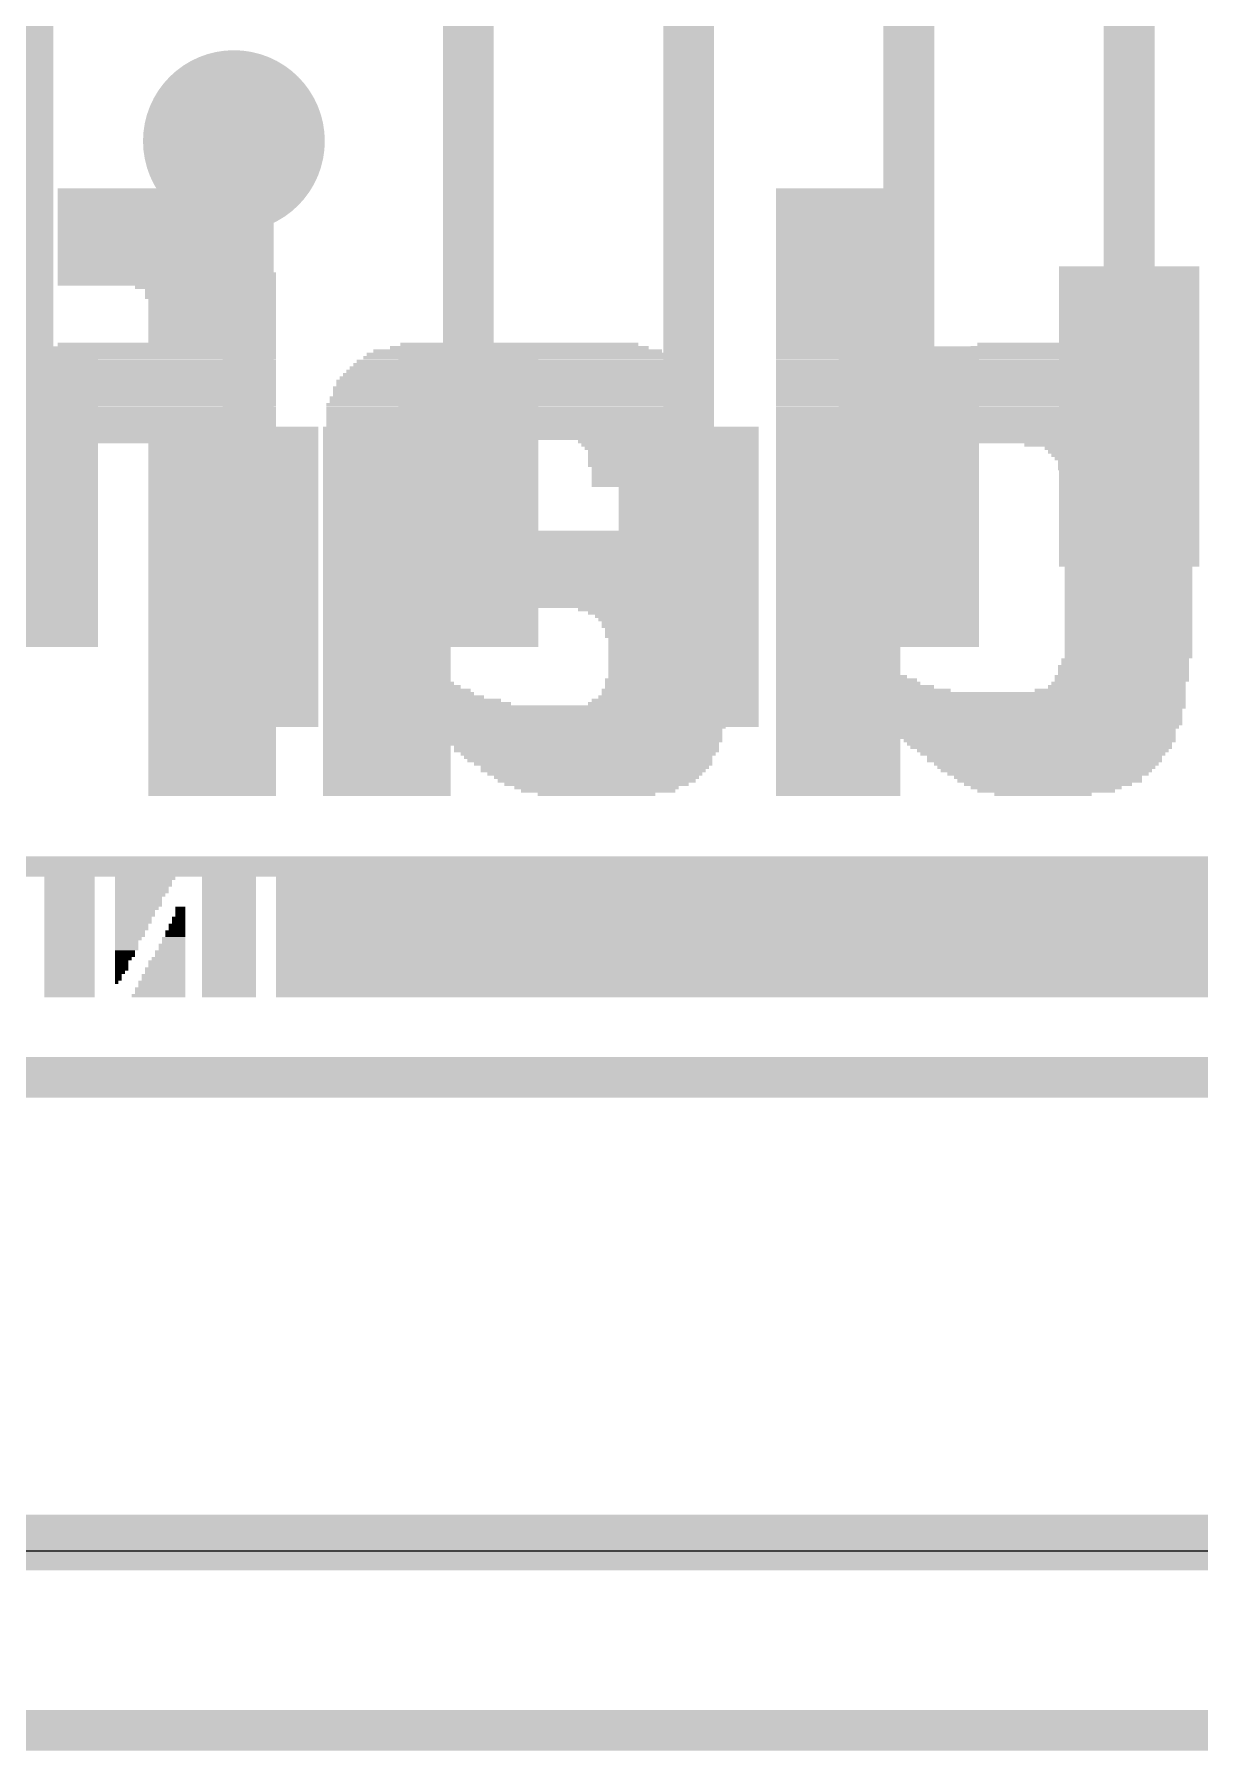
# Model space of a CAD drawing. Extents: x -0.1 to 24.1, y -0.3 to 31.9.
# Drawn here: x 7.51 to 13.33, y 14.06 to 22.63 of the extents above; entities that cross this region are included whole.
import ezdxf

# ---------------------------------------------------------------- set-up
doc = ezdxf.new("R2010")
doc.units = 0
for name, color, linetype in [('1', 12, 'CONTINUOUS'), ('16', 132, 'CONTINUOUS'), ('18', 110, 'CONTINUOUS'), ('20', 53, 'CONTINUOUS'), ('21', 253, 'CONTINUOUS'), ('22', 253, 'CONTINUOUS'), ('51', 253, 'CONTINUOUS')]:
    doc.layers.add(name, color=color, linetype=linetype)

# ---------------------------------------------------------------- blocks, each defined once
blk = doc.blocks.new('RECT')
blk.add_solid([(-0.5, -0.5), (0.5, -0.5), (-0.5, 0.5), (0.5, 0.5)])
blk = doc.blocks.new('ROUNDV')
at = {"const_width": 0.5}
blk.add_lwpolyline([(0, -0.25, 1), (0, 0.25, 1), (0, -0.25)], format="xyb", dxfattribs=at)

msp = doc.modelspace()

# ---------------------------------------------------------------- linework, layer by layer
at = {"layer": '1', "const_width": 0.254}
for points in [[(10.78, 19.9226), (10.78, 24.623)], [(9.68, 20.3226), (9.68, 24.483)], [(7.48, 20.3226), (7.48, 24.143)], [(11.88, 20.3226), (11.88, 23.691)], [(12.98, 20.7226), (12.98, 23.521)], [(8.58, 22.027), (8.509, 22.098)], [(8.58, 19.9226), (8.58, 22.027)]]:
    msp.add_lwpolyline(points, dxfattribs=at)
at = {"layer": '1', "const_width": 0.127}
for points in [[(8.5539, 22.1429, 1), (8.4641, 22.0531)], [(8.6435, 22.027, 1), (8.5165, 22.027)], [(8.5351, 21.9821, 1), (8.6249, 22.0719)], [(12.9165, 20.7226, 1), (13.0435, 20.7226)], [(7.4165, 20.3226, 1), (7.5435, 20.3226)], [(9.6165, 20.3226, 1), (9.7435, 20.3226)], [(11.8165, 20.3226, 1), (11.9435, 20.3226)], [(8.5165, 19.9226, 1), (8.6435, 19.9226)], [(10.7165, 19.9226, 1), (10.8435, 19.9226)]]:
    msp.add_lwpolyline(points, format="xyb", dxfattribs=at)
at = {"layer": '16', "const_width": 0.254}
for points in [[(8.509, 22.098), (8.509, 22.352)], [(0.254, 15.113), (23.749, 15.113)]]:
    msp.add_lwpolyline(points, dxfattribs=at)
at = {"layer": '16', "const_width": 0.127}
for points in [[(8.5725, 22.352, 1), (8.4455, 22.352)], [(8.4455, 22.098, 1), (8.5725, 22.098)]]:
    msp.add_lwpolyline(points, format="xyb", dxfattribs=at)
at = {"layer": '20'}
msp.add_line((0.254, 15.0586), (23.746, 15.0586), dxfattribs=at)
at = {"layer": '21', "const_width": 0.2032}
msp.add_lwpolyline([(6.78, 17.4226), (16.48, 17.4226)], dxfattribs=at)
at = {"layer": '51', "const_width": 0.2032}
for points in [[(6.68, 15.0626), (15.88, 15.0626)], [(6.68, 14.1626), (15.88, 14.1626)]]:
    msp.add_lwpolyline(points, dxfattribs=at)

# ---------------------------------------------------------------- block references
at = {"layer": '1', "xscale": 0.7, "yscale": 1.5}
for p in [(12.98, 20.7226), (7.48, 20.3226), (9.68, 20.3226), (11.88, 20.3226), (8.58, 19.9226), (10.78, 19.9226)]:
    msp.add_blockref('RECT', p, dxfattribs=at)
at = {"layer": '18', "xscale": 0.908, "yscale": 0.908}
msp.add_blockref('ROUNDV', (8.509, 22.098), dxfattribs=at)
msp.add_blockref('ROUNDV', (8.509, 22.098), dxfattribs=at)
at = {"layer": '22', "rotation": 180}
for p, xscale, yscale in [((7.9479, 21.8542), 0.637, 0.0167), ((11.5271, 21.8542), 0.6203, 0.0167), ((8.0485, 21.8039), 0.8382, 0.0168), ((8.015, 21.8374), 0.7711, 0.0168), ((8.0234, 21.8207), 0.7879, 0.0167), ((8.0737, 21.7871), 0.8885, 0.0168), ((8.0737, 21.7704), 0.8885, 0.0167), ((11.5271, 21.8374), 0.6203, 0.0168), ((11.5271, 21.8207), 0.6203, 0.0167), ((11.5271, 21.8039), 0.6203, 0.0168), ((11.5271, 21.7871), 0.6203, 0.0168), ((11.5271, 21.7704), 0.6203, 0.0167), ((8.0904, 21.7536), 0.922, 0.0168), ((8.0988, 21.7368), 0.9388, 0.0168), ((8.1072, 21.7201), 0.9555, 0.0167), ((8.1156, 21.7033), 0.9723, 0.0168), ((8.124, 21.6865), 0.9891, 0.0168), ((11.5271, 21.7536), 0.6203, 0.0168), ((11.5271, 21.7368), 0.6203, 0.0168), ((11.5271, 21.7201), 0.6203, 0.0167), ((11.5271, 21.7033), 0.6203, 0.0168), ((11.5271, 21.6865), 0.6203, 0.0168), ((8.1323, 21.6698), 1.0058, 0.0167), ((8.1407, 21.653), 1.0226, 0.0168), ((8.1407, 21.6362), 1.0226, 0.0168), ((8.1491, 21.6195), 1.0394, 0.0167), ((8.1491, 21.6027), 1.0394, 0.0168), ((11.5271, 21.6698), 0.6203, 0.0167), ((11.5271, 21.653), 0.6203, 0.0168), ((11.5271, 21.6362), 0.6203, 0.0168), ((11.5271, 21.6195), 0.6203, 0.0167), ((11.5271, 21.6027), 0.6203, 0.0168), ((8.1491, 21.586), 1.0394, 0.0167), ((8.1575, 21.5692), 1.0561, 0.0168), ((8.1575, 21.5524), 1.0561, 0.0168), ((8.1659, 21.5357), 1.0729, 0.0167), ((8.1659, 21.5189), 1.0729, 0.0168), ((11.5271, 21.586), 0.6203, 0.0167), ((11.5271, 21.5692), 0.6203, 0.0168), ((11.5271, 21.5524), 0.6203, 0.0168), ((11.5271, 21.5357), 0.6203, 0.0167), ((11.5271, 21.5189), 0.6203, 0.0168), ((8.1659, 21.5021), 1.0729, 0.0168), ((8.1659, 21.4854), 1.0729, 0.0167), ((8.1659, 21.4686), 1.0729, 0.0168), ((8.1659, 21.4518), 1.0729, 0.0168), ((8.1743, 21.4351), 1.0897, 0.0167), ((8.1743, 21.4183), 1.0897, 0.0168), ((11.5271, 21.5021), 0.6203, 0.0168), ((11.5271, 21.4854), 0.6203, 0.0167), ((11.5271, 21.4686), 0.6203, 0.0168), ((11.5271, 21.4518), 0.6203, 0.0168), ((11.5271, 21.4351), 0.6203, 0.0167), ((11.5271, 21.4183), 0.6203, 0.0168), ((8.1743, 21.4016), 1.0897, 0.0167), ((8.1743, 21.3848), 1.0897, 0.0168), ((8.3671, 21.368), 0.7041, 0.0168), ((8.3922, 21.3513), 0.6538, 0.0167), ((8.3922, 21.3345), 0.6538, 0.0168), ((11.5271, 21.4016), 0.6203, 0.0167), ((11.5271, 21.3848), 0.6203, 0.0168), ((11.5271, 21.368), 0.6203, 0.0168), ((11.5271, 21.3513), 0.6203, 0.0167), ((11.5271, 21.3345), 0.6203, 0.0168), ((8.3922, 21.3177), 0.6538, 0.0168), ((8.4006, 21.301), 0.6371, 0.0167), ((8.4006, 21.2842), 0.6371, 0.0168), ((8.4006, 21.2674), 0.6371, 0.0168), ((8.4006, 21.2507), 0.6371, 0.0167), ((11.5271, 21.3177), 0.6203, 0.0168), ((11.5271, 21.301), 0.6203, 0.0167), ((11.5271, 21.2842), 0.6203, 0.0168), ((11.5271, 21.2674), 0.6203, 0.0168), ((11.5271, 21.2507), 0.6203, 0.0167), ((8.4006, 21.2339), 0.6371, 0.0168), ((8.4006, 21.2171), 0.6371, 0.0168), ((8.4006, 21.2004), 0.6371, 0.0167), ((8.4006, 21.1836), 0.6371, 0.0168), ((8.4006, 21.1669), 0.6371, 0.0167), ((11.5271, 21.2339), 0.6203, 0.0168), ((11.5271, 21.2171), 0.6203, 0.0168), ((11.5271, 21.2004), 0.6203, 0.0167), ((11.5271, 21.1836), 0.6203, 0.0168), ((11.5271, 21.1669), 0.6203, 0.0167), ((8.1743, 21.083), 1.0897, 0.0168), ((8.4006, 21.1501), 0.6371, 0.0168), ((8.4006, 21.1333), 0.6371, 0.0168), ((8.4006, 21.1166), 0.6371, 0.0167), ((8.4006, 21.0998), 0.6371, 0.0168), ((9.9345, 21.083), 1.1903, 0.0168), ((11.5271, 21.1501), 0.6203, 0.0168), ((11.5271, 21.1333), 0.6203, 0.0168), ((11.5271, 21.1166), 0.6203, 0.0167), ((11.5271, 21.0998), 0.6203, 0.0168), ((11.5271, 21.083), 0.6203, 0.0168), ((12.5412, 21.083), 0.6371, 0.0168), ((8.1743, 21.0663), 1.0897, 0.0167), ((8.1743, 21.0495), 1.0897, 0.0168), ((8.1743, 21.0327), 1.0897, 0.0168), ((8.1743, 21.016), 1.0897, 0.0167), ((8.1743, 20.9992), 1.0897, 0.0168), ((9.9261, 20.9992), 1.6093, 0.0168), ((9.9261, 21.016), 1.5423, 0.0167), ((9.9261, 21.0327), 1.5087, 0.0168), ((9.9261, 21.0495), 1.4417, 0.0168), ((9.9345, 21.0663), 1.2909, 0.0167), ((11.5271, 21.0663), 0.6203, 0.0167), ((11.5271, 21.0495), 0.6203, 0.0168), ((11.5271, 21.0327), 0.6203, 0.0168), ((11.5271, 21.016), 0.6203, 0.0167), ((11.5271, 20.9992), 0.6203, 0.0168), ((12.5496, 20.9992), 0.9891, 0.0168), ((12.5412, 21.016), 0.9387, 0.0167), ((12.5496, 21.0327), 0.8885, 0.0168), ((12.5496, 21.0495), 0.8214, 0.0168), ((12.5412, 21.0663), 0.7041, 0.0167), ((8.1743, 20.9825), 1.0897, 0.0167), ((8.1743, 20.9657), 1.0897, 0.0168), ((8.1743, 20.9489), 1.0897, 0.0168), ((8.1743, 20.9322), 1.0897, 0.0167), ((8.1743, 20.9154), 1.0897, 0.0168), ((9.9177, 20.9154), 1.7602, 0.0168), ((9.9177, 20.9322), 1.7267, 0.0167), ((9.9261, 20.9489), 1.7099, 0.0168), ((9.9177, 20.9657), 1.6596, 0.0168), ((9.9177, 20.9825), 1.6261, 0.0167), ((11.5271, 20.9825), 0.6203, 0.0167), ((11.5271, 20.9657), 0.6203, 0.0168), ((11.5271, 20.9489), 0.6203, 0.0168), ((11.5271, 20.9322), 0.6203, 0.0167), ((11.5271, 20.9154), 0.6203, 0.0168), ((12.5328, 20.9154), 1.1903, 0.0168), ((12.5328, 20.9322), 1.1567, 0.0167), ((12.5412, 20.9489), 1.1399, 0.0168), ((12.5412, 20.9657), 1.0729, 0.0168), ((12.5412, 20.9825), 1.0393, 0.0167), ((8.1743, 20.8986), 1.0897, 0.0168), ((8.1743, 20.8819), 1.0897, 0.0167), ((8.1743, 20.8651), 1.0897, 0.0168), ((8.1743, 20.8483), 1.0897, 0.0168), ((8.1743, 20.8316), 1.0897, 0.0167), ((9.9177, 20.8651), 1.8273, 0.0168), ((9.9177, 20.8483), 1.8273, 0.0168), ((9.9261, 20.8316), 1.8441, 0.0167), ((9.9177, 20.8986), 1.7938, 0.0168), ((9.9261, 20.8819), 1.8105, 0.0167), ((12.1976, 20.8483), 1.9614, 0.0168), ((12.206, 20.8316), 1.9781, 0.0167), ((11.5271, 20.8986), 0.6203, 0.0168), ((11.5271, 20.8819), 0.6203, 0.0167), ((11.5271, 20.8651), 0.6203, 0.0168), ((12.5161, 20.8651), 1.2908, 0.0168), ((12.5162, 20.8819), 1.2573, 0.0167), ((12.5245, 20.8986), 1.2406, 0.0168), ((8.1743, 20.8148), 1.0897, 0.0168), ((8.1743, 20.798), 1.0897, 0.0168), ((8.1743, 20.7813), 1.0897, 0.0167), ((8.1743, 20.7645), 1.0897, 0.0168), ((8.1743, 20.7477), 1.0897, 0.0167), ((9.9093, 20.7813), 1.8776, 0.0167), ((9.9177, 20.7645), 1.8943, 0.0168), ((9.9177, 20.7477), 1.8943, 0.0167), ((9.9177, 20.8148), 1.8608, 0.0168), ((9.9177, 20.798), 1.8608, 0.0168), ((12.206, 20.8148), 1.9781, 0.0168), ((12.2144, 20.798), 1.9949, 0.0168), ((12.2144, 20.7813), 1.9949, 0.0167), ((12.2144, 20.7645), 1.9949, 0.0168), ((12.2144, 20.7477), 1.9949, 0.0167), ((8.1743, 20.731), 1.0897, 0.0168), ((8.1743, 20.7142), 1.0897, 0.0168), ((8.1743, 20.6974), 1.0897, 0.0167), ((8.1743, 20.6807), 1.0897, 0.0168), ((8.1743, 20.6639), 1.0897, 0.0168), ((8.1743, 20.6471), 1.0897, 0.0167), ((9.9177, 20.6639), 1.9278, 0.0168), ((9.9177, 20.6471), 1.9278, 0.0167), ((9.9177, 20.731), 1.8943, 0.0168), ((9.9261, 20.7142), 1.9111, 0.0168), ((9.9261, 20.6974), 1.9111, 0.0167), ((9.9261, 20.6807), 1.9111, 0.0168), ((12.2228, 20.731), 2.0117, 0.0168), ((12.2228, 20.7142), 2.0117, 0.0168), ((12.2311, 20.6974), 2.0284, 0.0167), ((12.2311, 20.6807), 2.0284, 0.0168), ((12.2311, 20.6639), 2.0284, 0.0168), ((12.2311, 20.6471), 2.0284, 0.0167), ((8.1743, 20.6304), 1.0897, 0.0168), ((8.1743, 20.6136), 1.0897, 0.0168), ((8.1743, 20.5968), 1.0897, 0.0167), ((8.4006, 20.5801), 0.6371, 0.0168), ((8.4006, 20.5633), 0.6371, 0.0167), ((9.2806, 20.5633), 0.6537, 0.0167), ((9.9177, 20.6304), 1.9278, 0.0168), ((9.9177, 20.6136), 1.9278, 0.0168), ((9.2975, 20.5968), 0.6873, 0.0167), ((9.2975, 20.5801), 0.6873, 0.0168), ((10.5547, 20.5968), 0.6538, 0.0167), ((10.5631, 20.5801), 0.637, 0.0168), ((10.5715, 20.5633), 0.6203, 0.0167), ((12.2311, 20.6304), 2.0284, 0.0168), ((12.2395, 20.6136), 2.0452, 0.0168), ((12.2395, 20.5968), 2.0452, 0.0167), ((11.6695, 20.5801), 0.9052, 0.0168), ((11.6193, 20.5633), 0.8047, 0.0167), ((12.8598, 20.5801), 0.8047, 0.0168), ((12.9101, 20.5633), 0.7041, 0.0167), ((8.4006, 20.5466), 0.6371, 0.0168), ((8.4006, 20.5298), 0.6371, 0.0168), ((8.4006, 20.513), 0.6371, 0.0167), ((8.4006, 20.4963), 0.6371, 0.0168), ((8.4006, 20.4795), 0.6371, 0.0168), ((9.2806, 20.5466), 0.6537, 0.0168), ((9.2806, 20.5298), 0.6537, 0.0168), ((9.2723, 20.513), 0.637, 0.0167), ((9.2723, 20.4963), 0.637, 0.0168), ((9.2723, 20.4795), 0.637, 0.0168), ((10.5799, 20.5466), 0.6035, 0.0168), ((10.5883, 20.5298), 0.6203, 0.0168), ((10.5883, 20.513), 0.6203, 0.0167), ((10.5883, 20.4963), 0.6203, 0.0168), ((10.5883, 20.4795), 0.6203, 0.0168), ((11.5857, 20.5466), 0.7376, 0.0168), ((11.5522, 20.513), 0.6706, 0.0167), ((11.569, 20.5298), 0.7041, 0.0168), ((11.5271, 20.4963), 0.6203, 0.0168), ((11.5271, 20.4795), 0.6203, 0.0168), ((12.9184, 20.5466), 0.6873, 0.0168), ((12.9268, 20.5298), 0.6706, 0.0168), ((12.9352, 20.513), 0.6538, 0.0167), ((12.952, 20.4963), 0.6538, 0.0168), ((12.952, 20.4795), 0.6538, 0.0168), ((8.4006, 20.4627), 0.6371, 0.0167), ((8.4006, 20.446), 0.6371, 0.0168), ((8.4006, 20.4292), 0.6371, 0.0168), ((8.4006, 20.4124), 0.6371, 0.0167), ((8.4006, 20.3957), 0.6371, 0.0168), ((9.2723, 20.4627), 0.637, 0.0167), ((9.2723, 20.446), 0.637, 0.0168), ((9.2723, 20.4292), 0.637, 0.0168), ((9.2723, 20.4124), 0.637, 0.0167), ((9.2723, 20.3957), 0.637, 0.0168), ((10.5967, 20.4627), 0.6035, 0.0167), ((10.5967, 20.446), 0.6035, 0.0168), ((10.5967, 20.4292), 0.6035, 0.0168), ((10.5967, 20.4124), 0.6035, 0.0167), ((10.5967, 20.3957), 0.6035, 0.0168), ((11.5271, 20.4627), 0.6203, 0.0167), ((11.5271, 20.446), 0.6203, 0.0168), ((11.5271, 20.4292), 0.6203, 0.0168), ((11.5271, 20.4124), 0.6203, 0.0167), ((11.5271, 20.3957), 0.6203, 0.0168), ((12.952, 20.4627), 0.6538, 0.0167), ((12.9604, 20.446), 0.6371, 0.0168), ((12.9604, 20.4292), 0.6371, 0.0168), ((12.9604, 20.4124), 0.6371, 0.0167), ((12.9771, 20.3957), 0.637, 0.0168), ((8.4006, 20.3789), 0.6371, 0.0168), ((8.4006, 20.3621), 0.6371, 0.0167), ((8.4006, 20.3454), 0.6371, 0.0168), ((8.4006, 20.3286), 0.6371, 0.0167), ((8.4006, 20.3119), 0.6371, 0.0168), ((9.2723, 20.3789), 0.637, 0.0168), ((9.2723, 20.3621), 0.637, 0.0167), ((9.2723, 20.3454), 0.637, 0.0168), ((9.2723, 20.3286), 0.637, 0.0167), ((9.2723, 20.3119), 0.637, 0.0168), ((10.5967, 20.3789), 0.6035, 0.0168), ((11.5271, 20.3789), 0.6203, 0.0168), ((11.5271, 20.3621), 0.6203, 0.0167), ((11.5271, 20.3454), 0.6203, 0.0168), ((11.5271, 20.3286), 0.6203, 0.0167), ((11.5271, 20.3119), 0.6203, 0.0168), ((12.9771, 20.3789), 0.637, 0.0168), ((12.9771, 20.3621), 0.637, 0.0167), ((12.9771, 20.3454), 0.637, 0.0168), ((12.9771, 20.3286), 0.637, 0.0167), ((12.9771, 20.3119), 0.637, 0.0168), ((8.4006, 20.2951), 0.6371, 0.0168), ((8.4006, 20.2783), 0.6371, 0.0167), ((8.4006, 20.2616), 0.6371, 0.0168), ((8.4006, 20.2448), 0.6371, 0.0168), ((8.4006, 20.228), 0.6371, 0.0167), ((9.2723, 20.2951), 0.637, 0.0168), ((9.2723, 20.2783), 0.637, 0.0167), ((9.2723, 20.2616), 0.637, 0.0168), ((9.2723, 20.2448), 0.637, 0.0168), ((9.2723, 20.228), 0.637, 0.0167), ((11.5271, 20.2951), 0.6203, 0.0168), ((11.5271, 20.2783), 0.6203, 0.0167), ((11.5271, 20.2616), 0.6203, 0.0168), ((11.5271, 20.2448), 0.6203, 0.0168), ((11.5271, 20.228), 0.6203, 0.0167), ((12.9771, 20.2951), 0.637, 0.0168), ((12.9771, 20.2783), 0.637, 0.0167), ((12.9771, 20.2616), 0.637, 0.0168), ((12.9771, 20.2448), 0.637, 0.0168), ((12.9771, 20.228), 0.637, 0.0167), ((8.4006, 20.2113), 0.6371, 0.0168), ((8.4006, 20.1945), 0.6371, 0.0168), ((8.4006, 20.1777), 0.6371, 0.0167), ((8.4006, 20.161), 0.6371, 0.0168), ((8.4006, 20.1442), 0.6371, 0.0167), ((9.2723, 20.2113), 0.637, 0.0168), ((9.2723, 20.1945), 0.637, 0.0168), ((9.2723, 20.1777), 0.637, 0.0167), ((9.2723, 20.161), 0.637, 0.0168), ((9.2723, 20.1442), 0.637, 0.0167), ((10.2111, 20.1442), 0.6371, 0.0167), ((11.5271, 20.2113), 0.6203, 0.0168), ((11.5271, 20.1945), 0.6203, 0.0168), ((11.5271, 20.1777), 0.6203, 0.0167), ((11.5271, 20.161), 0.6203, 0.0168), ((11.5271, 20.1442), 0.6203, 0.0167), ((12.9771, 20.2113), 0.637, 0.0168), ((12.9771, 20.1945), 0.637, 0.0168), ((12.9771, 20.1777), 0.637, 0.0167), ((12.9771, 20.161), 0.637, 0.0168), ((12.9771, 20.1442), 0.637, 0.0167), ((8.4006, 20.1275), 0.6371, 0.0168), ((8.4006, 20.1107), 0.6371, 0.0168), ((8.4006, 20.0939), 0.6371, 0.0167), ((8.4006, 20.0772), 0.6371, 0.0168), ((8.4006, 20.0604), 0.6371, 0.0168), ((9.8422, 20.0939), 1.7769, 0.0167), ((9.8506, 20.0772), 1.7937, 0.0168), ((9.2723, 20.1275), 0.637, 0.0168), ((9.2723, 20.1107), 0.637, 0.0168), ((9.8674, 20.0604), 1.8272, 0.0168), ((10.1691, 20.1107), 1.0226, 0.0168), ((10.1943, 20.1275), 0.8046, 0.0168), ((11.5271, 20.1275), 0.6203, 0.0168), ((11.5271, 20.1107), 0.6203, 0.0168), ((11.5271, 20.0939), 0.6203, 0.0167), ((11.5271, 20.0772), 0.6203, 0.0168), ((11.5271, 20.0604), 0.6203, 0.0168), ((12.9771, 20.1275), 0.637, 0.0168), ((12.9771, 20.1107), 0.637, 0.0168), ((12.9771, 20.0939), 0.637, 0.0167), ((12.9771, 20.0772), 0.637, 0.0168), ((12.9771, 20.0604), 0.637, 0.0168), ((8.4006, 20.0436), 0.6371, 0.0167), ((8.4006, 20.0269), 0.6371, 0.0168), ((8.4006, 20.0101), 0.6371, 0.0168), ((8.4006, 19.9933), 0.6371, 0.0167), ((8.4006, 19.9766), 0.6371, 0.0168), ((9.8925, 20.0269), 1.8775, 0.0168), ((9.9009, 20.0101), 1.8943, 0.0168), ((9.9009, 19.9933), 1.8943, 0.0167), ((9.8758, 20.0436), 1.844, 0.0167), ((9.9093, 19.9766), 1.911, 0.0168), ((11.5271, 20.0436), 0.6203, 0.0167), ((11.5271, 20.0269), 0.6203, 0.0168), ((11.5271, 20.0101), 0.6203, 0.0168), ((11.5271, 19.9933), 0.6203, 0.0167), ((11.5271, 19.9766), 0.6203, 0.0168), ((12.9771, 20.0436), 0.637, 0.0167), ((12.9771, 20.0269), 0.637, 0.0168), ((12.9771, 20.0101), 0.637, 0.0168), ((12.9771, 19.9933), 0.637, 0.0167), ((12.9771, 19.9766), 0.637, 0.0168), ((8.4006, 19.9598), 0.6371, 0.0168), ((8.4006, 19.943), 0.6371, 0.0167), ((8.4006, 19.9263), 0.6371, 0.0168), ((8.4006, 19.9095), 0.6371, 0.0167), ((8.4006, 19.8928), 0.6371, 0.0168), ((8.4006, 19.876), 0.6371, 0.0168), ((9.9428, 19.876), 1.9781, 0.0168), ((9.9177, 19.9598), 1.9278, 0.0168), ((9.9261, 19.943), 1.9446, 0.0167), ((9.9261, 19.9263), 1.9446, 0.0168), ((9.9345, 19.9095), 1.9613, 0.0167), ((9.9345, 19.8928), 1.9613, 0.0168), ((11.5271, 19.9598), 0.6203, 0.0168), ((11.5271, 19.943), 0.6203, 0.0167), ((11.5271, 19.9263), 0.6203, 0.0168), ((11.5271, 19.9095), 0.6203, 0.0167), ((11.5271, 19.8928), 0.6203, 0.0168), ((11.5271, 19.876), 0.6203, 0.0168), ((12.9771, 19.9598), 0.637, 0.0168), ((12.9771, 19.943), 0.637, 0.0167), ((12.9771, 19.9263), 0.637, 0.0168), ((12.9771, 19.9095), 0.637, 0.0167), ((12.9771, 19.8928), 0.637, 0.0168), ((12.9771, 19.876), 0.637, 0.0168), ((8.4006, 19.8592), 0.6371, 0.0167), ((8.4006, 19.8425), 0.6371, 0.0168), ((8.4006, 19.8257), 0.6371, 0.0168), ((8.4006, 19.8089), 0.6371, 0.0167), ((8.4006, 19.7922), 0.6371, 0.0168), ((9.9428, 19.8592), 1.9781, 0.0167), ((9.9428, 19.8425), 1.9781, 0.0168), ((9.9512, 19.8257), 1.9949, 0.0168), ((9.9512, 19.8089), 1.9949, 0.0167), ((9.9512, 19.7922), 1.9949, 0.0168), ((11.5271, 19.8592), 0.6203, 0.0167), ((11.5271, 19.8425), 0.6203, 0.0168), ((11.5271, 19.8257), 0.6203, 0.0168), ((11.5271, 19.8089), 0.6203, 0.0167), ((11.5271, 19.7922), 0.6203, 0.0168), ((12.9771, 19.8592), 0.637, 0.0167), ((12.9771, 19.8425), 0.637, 0.0168), ((12.9771, 19.8257), 0.637, 0.0168), ((12.9771, 19.8089), 0.637, 0.0167), ((12.9771, 19.7922), 0.637, 0.0168), ((8.4006, 19.7754), 0.6371, 0.0168), ((8.4006, 19.7586), 0.6371, 0.0167), ((8.4006, 19.7419), 0.6371, 0.0168), ((8.4006, 19.7251), 0.6371, 0.0167), ((8.4006, 19.7084), 0.6371, 0.0168), ((9.9512, 19.7754), 1.9949, 0.0168), ((9.2723, 19.7586), 0.637, 0.0167), ((9.2723, 19.7419), 0.637, 0.0168), ((9.2723, 19.7251), 0.637, 0.0167), ((9.2723, 19.7084), 0.637, 0.0168), ((10.5966, 19.7586), 0.7376, 0.0167), ((10.6218, 19.7419), 0.6873, 0.0168), ((10.6385, 19.7251), 0.6538, 0.0167), ((10.6469, 19.7084), 0.637, 0.0168), ((11.5271, 19.7754), 0.6203, 0.0168), ((11.5271, 19.7586), 0.6203, 0.0167), ((11.5271, 19.7419), 0.6203, 0.0168), ((11.5271, 19.7251), 0.6203, 0.0167), ((11.5271, 19.7084), 0.6203, 0.0168), ((12.9771, 19.7754), 0.637, 0.0168), ((12.9771, 19.7586), 0.637, 0.0167), ((12.9771, 19.7419), 0.637, 0.0168), ((12.9771, 19.7251), 0.637, 0.0167), ((12.9771, 19.7084), 0.637, 0.0168), ((8.4006, 19.6916), 0.6371, 0.0168), ((8.4006, 19.6748), 0.6371, 0.0167), ((8.4006, 19.6581), 0.6371, 0.0168), ((8.4006, 19.6413), 0.6371, 0.0168), ((8.4006, 19.6245), 0.6371, 0.0167), ((9.2723, 19.6916), 0.637, 0.0168), ((9.2723, 19.6748), 0.637, 0.0167), ((9.2723, 19.6581), 0.637, 0.0168), ((9.2723, 19.6413), 0.637, 0.0168), ((9.2723, 19.6245), 0.637, 0.0167), ((10.6637, 19.6916), 0.637, 0.0168), ((10.6637, 19.6748), 0.637, 0.0167), ((10.6721, 19.6581), 0.6203, 0.0168), ((10.6721, 19.6413), 0.6203, 0.0168), ((10.6721, 19.6245), 0.6203, 0.0167), ((11.5271, 19.6916), 0.6203, 0.0168), ((11.5271, 19.6748), 0.6203, 0.0167), ((11.5271, 19.6581), 0.6203, 0.0168), ((11.5271, 19.6413), 0.6203, 0.0168), ((11.5271, 19.6245), 0.6203, 0.0167), ((12.9771, 19.6916), 0.637, 0.0168), ((12.9771, 19.6748), 0.637, 0.0167), ((12.9771, 19.6581), 0.637, 0.0168), ((12.9771, 19.6413), 0.637, 0.0168), ((12.9771, 19.6245), 0.637, 0.0167), ((8.4006, 19.6078), 0.6371, 0.0168), ((8.4006, 19.591), 0.6371, 0.0168), ((8.4006, 19.5742), 0.6371, 0.0167), ((8.4006, 19.5575), 0.6371, 0.0168), ((8.4006, 19.5407), 0.6371, 0.0168), ((9.2723, 19.6078), 0.637, 0.0168), ((9.2723, 19.591), 0.637, 0.0168), ((9.2723, 19.5742), 0.637, 0.0167), ((9.2723, 19.5575), 0.637, 0.0168), ((9.2723, 19.5407), 0.637, 0.0168), ((10.6805, 19.6078), 0.6035, 0.0168), ((10.6805, 19.591), 0.6035, 0.0168), ((10.6805, 19.5742), 0.6035, 0.0167), ((10.6805, 19.5575), 0.6035, 0.0168), ((10.6805, 19.5407), 0.6035, 0.0168), ((11.5271, 19.6078), 0.6203, 0.0168), ((11.5271, 19.591), 0.6203, 0.0168), ((11.5271, 19.5742), 0.6203, 0.0167), ((11.5271, 19.5575), 0.6203, 0.0168), ((11.5271, 19.5407), 0.6203, 0.0168), ((12.9771, 19.6078), 0.637, 0.0168), ((12.9771, 19.591), 0.637, 0.0168), ((12.9771, 19.5742), 0.637, 0.0167), ((12.9771, 19.5575), 0.637, 0.0168), ((12.9771, 19.5407), 0.637, 0.0168), ((8.4006, 19.5239), 0.6371, 0.0167), ((8.4006, 19.5072), 0.6371, 0.0168), ((8.4006, 19.4904), 0.6371, 0.0167), ((8.4006, 19.4737), 0.6371, 0.0168), ((8.4006, 19.4569), 0.6371, 0.0168), ((9.2723, 19.5239), 0.637, 0.0167), ((9.2723, 19.5072), 0.637, 0.0168), ((9.2723, 19.4904), 0.637, 0.0167), ((9.2723, 19.4737), 0.637, 0.0168), ((9.2723, 19.4569), 0.637, 0.0168), ((10.6805, 19.5239), 0.6035, 0.0167), ((10.6805, 19.5072), 0.6035, 0.0168), ((10.6805, 19.4904), 0.6035, 0.0167), ((10.6805, 19.4737), 0.6035, 0.0168), ((10.6805, 19.4569), 0.6035, 0.0168), ((11.5271, 19.5239), 0.6203, 0.0167), ((11.5271, 19.5072), 0.6203, 0.0168), ((11.5271, 19.4904), 0.6203, 0.0167), ((11.5271, 19.4737), 0.6203, 0.0168), ((11.5271, 19.4569), 0.6203, 0.0168), ((12.952, 19.4737), 0.6538, 0.0168), ((12.952, 19.4569), 0.6538, 0.0168), ((12.9604, 19.5072), 0.6371, 0.0168), ((12.9604, 19.4904), 0.6371, 0.0167), ((12.9771, 19.5239), 0.637, 0.0167), ((8.4006, 19.4402), 0.6371, 0.0167), ((8.4006, 19.4234), 0.6371, 0.0168), ((8.4006, 19.4066), 0.6371, 0.0168), ((8.4006, 19.3899), 0.6371, 0.0167), ((8.4006, 19.3731), 0.6371, 0.0168), ((9.2806, 19.3899), 0.6537, 0.0167), ((9.2723, 19.4402), 0.637, 0.0167), ((9.2723, 19.4234), 0.637, 0.0168), ((9.2723, 19.4066), 0.637, 0.0168), ((9.2975, 19.3731), 0.6873, 0.0168), ((10.6721, 19.4066), 0.6203, 0.0168), ((10.6721, 19.3899), 0.6203, 0.0167), ((10.6721, 19.3731), 0.6203, 0.0168), ((10.6805, 19.4402), 0.6035, 0.0167), ((10.6805, 19.4234), 0.6035, 0.0168), ((11.5438, 19.4234), 0.6538, 0.0168), ((11.5773, 19.3899), 0.7208, 0.0167), ((11.5271, 19.4402), 0.6203, 0.0167), ((11.569, 19.4066), 0.7041, 0.0168), ((11.6109, 19.3731), 0.7879, 0.0168), ((12.9184, 19.3731), 0.6873, 0.0168), ((12.9268, 19.3899), 0.6706, 0.0167), ((12.9436, 19.4234), 0.6706, 0.0168), ((12.9436, 19.4066), 0.6706, 0.0168), ((12.952, 19.4402), 0.6538, 0.0167), ((8.4006, 19.3563), 0.6371, 0.0168), ((8.4006, 19.3396), 0.6371, 0.0167), ((8.4006, 19.3228), 0.6371, 0.0168), ((8.4006, 19.3061), 0.6371, 0.0167), ((8.4006, 19.2893), 0.6371, 0.0168), ((9.3309, 19.3396), 0.7543, 0.0167), ((9.4231, 19.2893), 0.9387, 0.0168), ((9.3226, 19.3563), 0.7376, 0.0168), ((9.3561, 19.3228), 0.8046, 0.0168), ((9.398, 19.3061), 0.8884, 0.0167), ((10.6302, 19.2893), 0.7041, 0.0168), ((10.6386, 19.3061), 0.6873, 0.0167), ((10.6553, 19.3228), 0.6538, 0.0168), ((10.6637, 19.3563), 0.637, 0.0168), ((10.6637, 19.3396), 0.637, 0.0167), ((11.6528, 19.3563), 0.8717, 0.0168), ((12.2395, 19.3396), 2.0452, 0.0167), ((12.2395, 19.3228), 2.0452, 0.0168), ((12.2395, 19.3061), 2.0452, 0.0167), ((12.2395, 19.2893), 2.0452, 0.0168), ((12.8849, 19.3563), 0.7544, 0.0168), ((8.4006, 19.2725), 0.6371, 0.0168), ((8.4006, 19.2558), 0.6371, 0.0167), ((8.4006, 19.239), 0.6371, 0.0168), ((8.4006, 19.2222), 0.6371, 0.0168), ((8.4006, 19.2055), 0.6371, 0.0167), ((9.968, 19.2725), 2.0284, 0.0168), ((9.968, 19.2558), 2.0284, 0.0167), ((9.968, 19.239), 2.0284, 0.0168), ((9.9596, 19.2222), 2.0116, 0.0168), ((9.9596, 19.2055), 2.0116, 0.0167), ((12.2395, 19.2725), 2.0452, 0.0168), ((12.2311, 19.2558), 2.0284, 0.0167), ((12.2311, 19.239), 2.0284, 0.0168), ((12.2311, 19.2222), 2.0284, 0.0168), ((12.2311, 19.2055), 2.0284, 0.0167), ((8.4006, 19.1887), 0.6371, 0.0168), ((8.4006, 19.1719), 0.6371, 0.0168), ((8.4006, 19.1552), 0.6371, 0.0167), ((8.4006, 19.1384), 0.6371, 0.0168), ((8.4006, 19.1216), 0.6371, 0.0168), ((8.4006, 19.1049), 0.6371, 0.0167), ((9.9512, 19.1552), 1.9949, 0.0167), ((9.9512, 19.1384), 1.9949, 0.0168), ((9.9512, 19.1216), 1.9949, 0.0168), ((9.9512, 19.1049), 1.9949, 0.0167), ((9.9596, 19.1887), 2.0116, 0.0168), ((9.9596, 19.1719), 2.0116, 0.0168), ((12.2311, 19.1887), 2.0284, 0.0168), ((12.2228, 19.1719), 2.0117, 0.0168), ((12.2144, 19.1552), 1.9949, 0.0167), ((12.2144, 19.1384), 1.9949, 0.0168), ((12.2144, 19.1216), 1.9949, 0.0168), ((11.5271, 19.1049), 0.6203, 0.0167), ((12.5328, 19.1049), 1.3579, 0.0167), ((8.4006, 19.0881), 0.6371, 0.0168), ((8.4006, 19.0714), 0.6371, 0.0167), ((8.4006, 19.0546), 0.6371, 0.0168), ((8.4006, 19.0378), 0.6371, 0.0168), ((8.4006, 19.0211), 0.6371, 0.0167), ((9.9428, 19.0881), 1.9781, 0.0168), ((9.2723, 19.0714), 0.637, 0.0167), ((9.2723, 19.0546), 0.637, 0.0168), ((9.2723, 19.0378), 0.637, 0.0168), ((9.2723, 19.0211), 0.637, 0.0167), ((10.2697, 19.0714), 1.3244, 0.0167), ((10.2697, 19.0546), 1.3244, 0.0168), ((10.2781, 19.0378), 1.274, 0.0168), ((10.2781, 19.0211), 1.2406, 0.0167), ((11.5271, 19.0881), 0.6203, 0.0168), ((11.5271, 19.0714), 0.6203, 0.0167), ((11.5271, 19.0546), 0.6203, 0.0168), ((11.5271, 19.0378), 0.6203, 0.0168), ((11.5271, 19.0211), 0.6203, 0.0167), ((12.5328, 19.0881), 1.3243, 0.0168), ((12.5412, 19.0714), 1.3075, 0.0167), ((12.5496, 19.0546), 1.2573, 0.0168), ((12.5496, 19.0378), 1.2238, 0.0168), ((12.5581, 19.0211), 1.1735, 0.0167), ((8.4006, 19.0043), 0.6371, 0.0168), ((8.4006, 18.9875), 0.6371, 0.0168), ((8.4006, 18.9708), 0.6371, 0.0167), ((8.4006, 18.954), 0.6371, 0.0168), ((8.4006, 18.9372), 0.6371, 0.0168), ((9.2723, 19.0043), 0.637, 0.0168), ((9.2723, 18.9875), 0.637, 0.0168), ((9.2723, 18.9708), 0.637, 0.0167), ((9.2723, 18.954), 0.637, 0.0168), ((9.2723, 18.9372), 0.637, 0.0168), ((10.2865, 19.0043), 1.2238, 0.0168), ((10.3033, 18.9875), 1.1903, 0.0168), ((10.3117, 18.9708), 1.1399, 0.0167), ((10.3033, 18.954), 1.1231, 0.0168), ((10.3117, 18.9372), 1.0729, 0.0168), ((11.5271, 19.0043), 0.6203, 0.0168), ((11.5271, 18.9875), 0.6203, 0.0168), ((11.5271, 18.9708), 0.6203, 0.0167), ((11.5271, 18.954), 0.6203, 0.0168), ((11.5271, 18.9372), 0.6203, 0.0168), ((12.5581, 19.0043), 1.1735, 0.0168), ((12.5664, 18.9875), 1.1232, 0.0168), ((12.5664, 18.9708), 1.0896, 0.0167), ((12.5664, 18.954), 1.0562, 0.0168), ((12.5748, 18.9372), 1.0058, 0.0168), ((8.4006, 18.9205), 0.6371, 0.0167), ((8.4006, 18.9037), 0.6371, 0.0168), ((8.4006, 18.887), 0.6371, 0.0167), ((8.4006, 18.8702), 0.6371, 0.0168), ((8.4006, 18.8534), 0.6371, 0.0168), ((9.2723, 18.9205), 0.637, 0.0167), ((9.2723, 18.9037), 0.637, 0.0168), ((9.2723, 18.887), 0.637, 0.0167), ((9.2723, 18.8702), 0.637, 0.0168), ((9.2723, 18.8534), 0.637, 0.0168), ((10.32, 18.9205), 1.0226, 0.0167), ((10.3201, 18.9037), 0.9891, 0.0168), ((10.32, 18.887), 0.922, 0.0167), ((10.32, 18.8702), 0.8214, 0.0168), ((10.3284, 18.8534), 0.7712, 0.0168), ((11.5271, 18.9205), 0.6203, 0.0167), ((11.5271, 18.9037), 0.6203, 0.0168), ((11.5271, 18.887), 0.6203, 0.0167), ((11.5271, 18.8702), 0.6203, 0.0168), ((11.5271, 18.8534), 0.6203, 0.0168), ((12.5748, 18.9205), 0.9388, 0.0167), ((12.5831, 18.9037), 0.9221, 0.0168), ((12.5748, 18.887), 0.8382, 0.0167), ((12.5664, 18.8702), 0.7544, 0.0168), ((12.5664, 18.8534), 0.6874, 0.0168), ((8.4006, 18.8367), 0.6371, 0.0167), ((9.2723, 18.8367), 0.637, 0.0167), ((10.32, 18.8367), 0.5868, 0.0167), ((11.5271, 18.8367), 0.6203, 0.0167), ((12.5496, 18.8367), 0.4861, 0.0167), ((8.5598, 18.5181), 13.998, 0.0168), ((8.5598, 18.5014), 13.998, 0.0167), ((8.5598, 18.4846), 13.998, 0.0168), ((8.5598, 18.4679), 13.998, 0.0167), ((8.5598, 18.4511), 13.998, 0.0168), ((8.5598, 18.4343), 13.998, 0.0168), ((7.6881, 18.4176), 0.2515, 0.0167), ((7.6881, 18.4008), 0.2515, 0.0168), ((7.6881, 18.384), 0.2515, 0.0168), ((7.6881, 18.3673), 0.2515, 0.0167), ((7.6881, 18.3505), 0.2515, 0.0168), ((7.6881, 18.3337), 0.2515, 0.0168), ((8.0569, 18.4008), 0.285, 0.0168), ((8.0569, 18.384), 0.285, 0.0168), ((8.0485, 18.3673), 0.2682, 0.0167), ((8.0485, 18.3505), 0.2682, 0.0168), ((8.0401, 18.3337), 0.2514, 0.0168), ((8.0653, 18.4176), 0.3017, 0.0167), ((8.4844, 18.4176), 0.2683, 0.0167), ((8.4844, 18.4008), 0.2683, 0.0168), ((8.4844, 18.384), 0.2683, 0.0168), ((8.4844, 18.3673), 0.2683, 0.0167), ((8.4844, 18.3505), 0.2683, 0.0168), ((8.4844, 18.3337), 0.2683, 0.0168), ((12.139, 18.4176), 6.8397, 0.0167), ((12.139, 18.4008), 6.8397, 0.0168), ((12.139, 18.384), 6.8397, 0.0168), ((12.139, 18.3673), 6.8397, 0.0167), ((12.139, 18.3505), 6.8397, 0.0168), ((12.139, 18.3337), 6.8397, 0.0168), ((7.6881, 18.317), 0.2515, 0.0167), ((7.6881, 18.3002), 0.2515, 0.0168), ((7.6881, 18.2834), 0.2515, 0.0168), ((7.6881, 18.2667), 0.2515, 0.0167), ((7.6881, 18.2499), 0.2515, 0.0168), ((8.015, 18.2499), 0.2012, 0.0168), ((8.0318, 18.317), 0.2347, 0.0167), ((8.0318, 18.3002), 0.2347, 0.0168), ((8.0318, 18.2834), 0.2347, 0.0168), ((8.0234, 18.2667), 0.2179, 0.0167), ((8.2413, 18.2667), 0.0503, 0.0167), ((8.2413, 18.2499), 0.0503, 0.0168), ((8.4844, 18.317), 0.2683, 0.0167), ((8.4844, 18.3002), 0.2683, 0.0168), ((8.4844, 18.2834), 0.2683, 0.0168), ((8.4844, 18.2667), 0.2683, 0.0167), ((8.4844, 18.2499), 0.2683, 0.0168), ((12.139, 18.317), 6.8397, 0.0167), ((12.139, 18.3002), 6.8397, 0.0168), ((12.139, 18.2834), 6.8397, 0.0168), ((12.139, 18.2667), 6.8397, 0.0167), ((12.139, 18.2499), 6.8397, 0.0168), ((7.6881, 18.2332), 0.2515, 0.0167), ((7.6881, 18.2164), 0.2515, 0.0168), ((7.6881, 18.1996), 0.2515, 0.0168), ((7.6881, 18.1829), 0.2515, 0.0167), ((7.6881, 18.1661), 0.2515, 0.0168), ((8.015, 18.2332), 0.2012, 0.0167), ((8.0066, 18.2164), 0.1844, 0.0168), ((8.0066, 18.1996), 0.1844, 0.0168), ((7.9982, 18.1829), 0.1676, 0.0167), ((7.9982, 18.1661), 0.1676, 0.0168), ((8.2245, 18.1829), 0.0838, 0.0167), ((8.2245, 18.1661), 0.0838, 0.0168), ((8.2329, 18.2164), 0.067, 0.0168), ((8.2329, 18.1996), 0.067, 0.0168), ((8.2413, 18.2332), 0.0503, 0.0167), ((8.4844, 18.2332), 0.2683, 0.0167), ((8.4844, 18.2164), 0.2683, 0.0168), ((8.4844, 18.1996), 0.2683, 0.0168), ((8.4844, 18.1829), 0.2683, 0.0167), ((8.4844, 18.1661), 0.2683, 0.0168), ((12.139, 18.2332), 6.8397, 0.0167), ((12.139, 18.2164), 6.8397, 0.0168), ((12.139, 18.1996), 6.8397, 0.0168), ((12.139, 18.1829), 6.8397, 0.0167), ((12.139, 18.1661), 6.8397, 0.0168), ((7.6881, 18.1493), 0.2515, 0.0168), ((7.6881, 18.1326), 0.2515, 0.0167), ((7.6881, 18.1158), 0.2515, 0.0168), ((7.6881, 18.099), 0.2515, 0.0168), ((7.6881, 18.0823), 0.2515, 0.0167), ((7.9899, 18.1493), 0.1509, 0.0168), ((7.9899, 18.1326), 0.1509, 0.0167), ((7.9815, 18.1158), 0.1341, 0.0168), ((7.9731, 18.099), 0.1173, 0.0168), ((7.9731, 18.0823), 0.1173, 0.0167), ((8.1994, 18.0823), 0.1341, 0.0167), ((8.2078, 18.1158), 0.1173, 0.0168), ((8.2078, 18.099), 0.1173, 0.0168), ((8.2161, 18.1493), 0.1006, 0.0168), ((8.2161, 18.1326), 0.1006, 0.0167), ((8.4844, 18.1493), 0.2683, 0.0168), ((8.4844, 18.1326), 0.2683, 0.0167), ((8.4844, 18.1158), 0.2683, 0.0168), ((8.4844, 18.099), 0.2683, 0.0168), ((8.4844, 18.0823), 0.2683, 0.0167), ((12.139, 18.1493), 6.8397, 0.0168), ((12.139, 18.1326), 6.8397, 0.0167), ((12.139, 18.1158), 6.8397, 0.0168), ((12.139, 18.099), 6.8397, 0.0168), ((12.139, 18.0823), 6.8397, 0.0167), ((7.6881, 18.0655), 0.2515, 0.0168), ((7.6881, 18.0488), 0.2515, 0.0167), ((7.6881, 18.032), 0.2515, 0.0168), ((7.6881, 18.0152), 0.2515, 0.0168), ((7.6881, 17.9985), 0.2515, 0.0167), ((7.9731, 18.0655), 0.1173, 0.0168), ((7.9647, 18.0488), 0.1006, 0.0167), ((7.9647, 18.032), 0.1006, 0.0168), ((7.9563, 18.0152), 0.0838, 0.0168), ((7.9479, 17.9985), 0.067, 0.0167), ((8.1742, 17.9985), 0.1844, 0.0167), ((8.1826, 18.0152), 0.1676, 0.0168), ((8.191, 18.0488), 0.1508, 0.0167), ((8.191, 18.032), 0.1508, 0.0168), ((8.1994, 18.0655), 0.1341, 0.0168), ((8.4844, 18.0655), 0.2683, 0.0168), ((8.4844, 18.0488), 0.2683, 0.0167), ((8.4844, 18.032), 0.2683, 0.0168), ((8.4844, 18.0152), 0.2683, 0.0168), ((8.4844, 17.9985), 0.2683, 0.0167), ((12.139, 18.0655), 6.8397, 0.0168), ((12.139, 18.0488), 6.8397, 0.0167), ((12.139, 18.032), 6.8397, 0.0168), ((12.139, 18.0152), 6.8397, 0.0168), ((12.139, 17.9985), 6.8397, 0.0167), ((7.6881, 17.9817), 0.2515, 0.0168), ((7.6881, 17.9649), 0.2515, 0.0168), ((7.6881, 17.9482), 0.2515, 0.0167), ((7.6881, 17.9314), 0.2515, 0.0168), ((7.6881, 17.9146), 0.2515, 0.0168), ((7.9479, 17.9817), 0.067, 0.0168), ((7.9479, 17.9649), 0.067, 0.0168), ((7.9312, 17.9314), 0.0335, 0.0168), ((7.9312, 17.9146), 0.0335, 0.0168), ((7.9396, 17.9482), 0.0503, 0.0167), ((8.1575, 17.9314), 0.2179, 0.0168), ((8.1575, 17.9146), 0.2179, 0.0168), ((8.1659, 17.9649), 0.2011, 0.0168), ((8.1659, 17.9482), 0.2011, 0.0167), ((8.1742, 17.9817), 0.1844, 0.0168), ((8.4844, 17.9817), 0.2683, 0.0168), ((8.4844, 17.9649), 0.2683, 0.0168), ((8.4844, 17.9482), 0.2683, 0.0167), ((8.4844, 17.9314), 0.2683, 0.0168), ((8.4844, 17.9146), 0.2683, 0.0168), ((12.139, 17.9817), 6.8397, 0.0168), ((12.139, 17.9649), 6.8397, 0.0168), ((12.139, 17.9482), 6.8397, 0.0167), ((12.139, 17.9314), 6.8397, 0.0168), ((12.139, 17.9146), 6.8397, 0.0168), ((7.6881, 17.8979), 0.2515, 0.0167), ((7.6881, 17.8811), 0.2515, 0.0168), ((7.6881, 17.8643), 0.2515, 0.0168), ((7.6881, 17.8476), 0.2515, 0.0167), ((7.6881, 17.8308), 0.2515, 0.0168), ((7.9228, 17.8979), 0.0167, 0.0167), ((8.1323, 17.8308), 0.2682, 0.0168), ((8.1407, 17.8643), 0.2514, 0.0168), ((8.1407, 17.8476), 0.2514, 0.0167), ((8.1491, 17.8979), 0.2347, 0.0167), ((8.1491, 17.8811), 0.2347, 0.0168), ((8.4844, 17.8979), 0.2683, 0.0167), ((8.4844, 17.8811), 0.2683, 0.0168), ((8.4844, 17.8643), 0.2683, 0.0168), ((8.4844, 17.8476), 0.2683, 0.0167), ((8.4844, 17.8308), 0.2683, 0.0168), ((12.139, 17.8979), 6.8397, 0.0167), ((12.139, 17.8811), 6.8397, 0.0168), ((12.139, 17.8643), 6.8397, 0.0168), ((12.139, 17.8476), 6.8397, 0.0167), ((12.139, 17.8308), 6.8397, 0.0168)]:
    msp.add_blockref('RECT', p, dxfattribs=dict(at, xscale=xscale, yscale=yscale))

doc.saveas('drawing.dxf')
